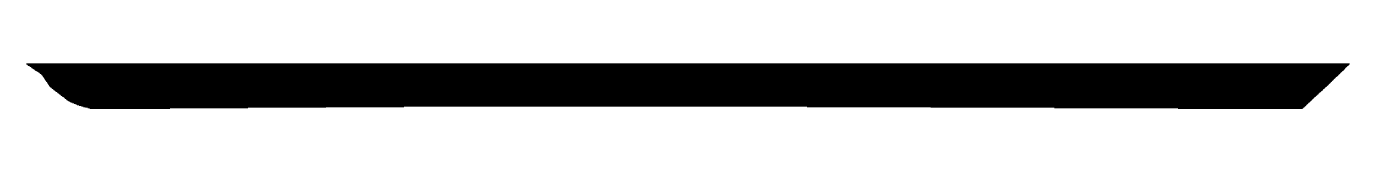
# Model space of a CAD drawing. Header units: inches. Extents: x 1 to 212, y 0 to 7.
import ezdxf

# ---------------------------------------------------------------- set-up
doc = ezdxf.new("R2010")
doc.units = ezdxf.units.IN
doc.header["$MEASUREMENT"] = 0
doc.layers.add('WSZ', color=80, linetype='Continuous')

msp = doc.modelspace()

# ---------------------------------------------------------------- linework, layer by layer
at = {"layer": 'WSZ'}
for p, q in [((0.63, 7.2), (212, 7.2)), ((0.78, 7.1), (211.89, 7.1)), ((0.93, 7), (211.79, 7)), ((1.07, 6.9), (211.69, 6.9)), ((1.22, 6.8), (211.58, 6.8)), ((1.37, 6.7), (211.48, 6.7)), ((1.51, 6.6), (211.37, 6.6)), ((1.66, 6.5), (211.27, 6.5)), ((1.81, 6.4), (211.17, 6.4)), ((1.95, 6.3), (211.06, 6.3)), ((2.1, 6.2), (210.96, 6.2)), ((2.25, 6.1), (210.86, 6.1)), ((2.39, 6), (210.75, 6)), ((2.54, 5.9), (210.65, 5.9)), ((2.69, 5.8), (210.54, 5.8)), ((2.83, 5.7), (210.44, 5.7)), ((2.98, 5.6), (210.34, 5.6)), ((3.1, 5.5), (210.23, 5.5)), ((3.17, 5.4), (210.13, 5.4)), ((3.23, 5.3), (210.03, 5.3)), ((3.3, 5.2), (209.92, 5.2)), ((3.37, 5.1), (209.82, 5.1)), ((3.44, 5), (209.71, 5)), ((3.51, 4.9), (209.61, 4.9)), ((3.58, 4.8), (209.5, 4.8)), ((3.64, 4.7), (209.4, 4.7)), ((3.71, 4.6), (209.3, 4.6)), ((3.78, 4.5), (209.19, 4.5)), ((3.85, 4.4), (209.09, 4.4)), ((3.92, 4.3), (208.99, 4.3)), ((3.99, 4.2), (208.88, 4.2)), ((4.05, 4.1), (208.78, 4.1)), ((4.12, 4), (208.67, 4)), ((4.19, 3.9), (208.57, 3.9)), ((4.26, 3.8), (208.46, 3.8)), ((4.33, 3.7), (208.35, 3.7)), ((4.4, 3.6), (208.24, 3.6)), ((4.49, 3.5), (208.14, 3.5)), ((4.62, 3.4), (208.03, 3.4)), ((4.75, 3.3), (207.92, 3.3)), ((4.88, 3.2), (207.81, 3.2)), ((5.01, 3.1), (207.71, 3.1)), ((5.14, 3), (207.6, 3)), ((5.27, 2.9), (207.49, 2.9)), ((5.4, 2.8), (207.39, 2.8)), ((5.53, 2.7), (207.28, 2.7)), ((5.66, 2.6), (207.17, 2.6)), ((5.79, 2.5), (207.06, 2.5)), ((5.92, 2.4), (206.96, 2.4)), ((6.05, 2.3), (206.85, 2.3)), ((6.18, 2.2), (206.74, 2.2)), ((6.31, 2.1), (206.63, 2.1)), ((6.44, 2), (206.53, 2)), ((6.58, 1.9), (206.42, 1.9)), ((6.71, 1.8), (206.31, 1.8)), ((6.84, 1.7), (206.2, 1.7)), ((6.97, 1.6), (206.1, 1.6)), ((7.1, 1.5), (205.99, 1.5)), ((7.23, 1.4), (205.88, 1.4)), ((7.41, 1.3), (205.78, 1.3)), ((7.61, 1.2), (205.67, 1.2)), ((7.8, 1.1), (205.56, 1.1)), ((8, 1), (205.45, 1)), ((8.25, 0.9), (205.35, 0.9)), ((8.5, 0.8), (205.24, 0.8)), ((8.75, 0.7), (205.13, 0.7)), ((9.05, 0.6), (205.02, 0.6)), ((9.4, 0.5), (204.92, 0.5)), ((9.74, 0.4), (60.92, 0.4)), ((10.08, 0.3), (48.47, 0.3)), ((10.42, 0.2), (36.01, 0.2)), ((10.76, 0.1), (23.55, 0.1)), ((125.35, 0.4), (204.81, 0.4)), ((145.1, 0.3), (204.7, 0.3)), ((164.86, 0.2), (204.59, 0.2)), ((184.62, 0.1), (204.49, 0.1))]:
    msp.add_line(p, q, dxfattribs=at)

doc.saveas('drawing.dxf')
